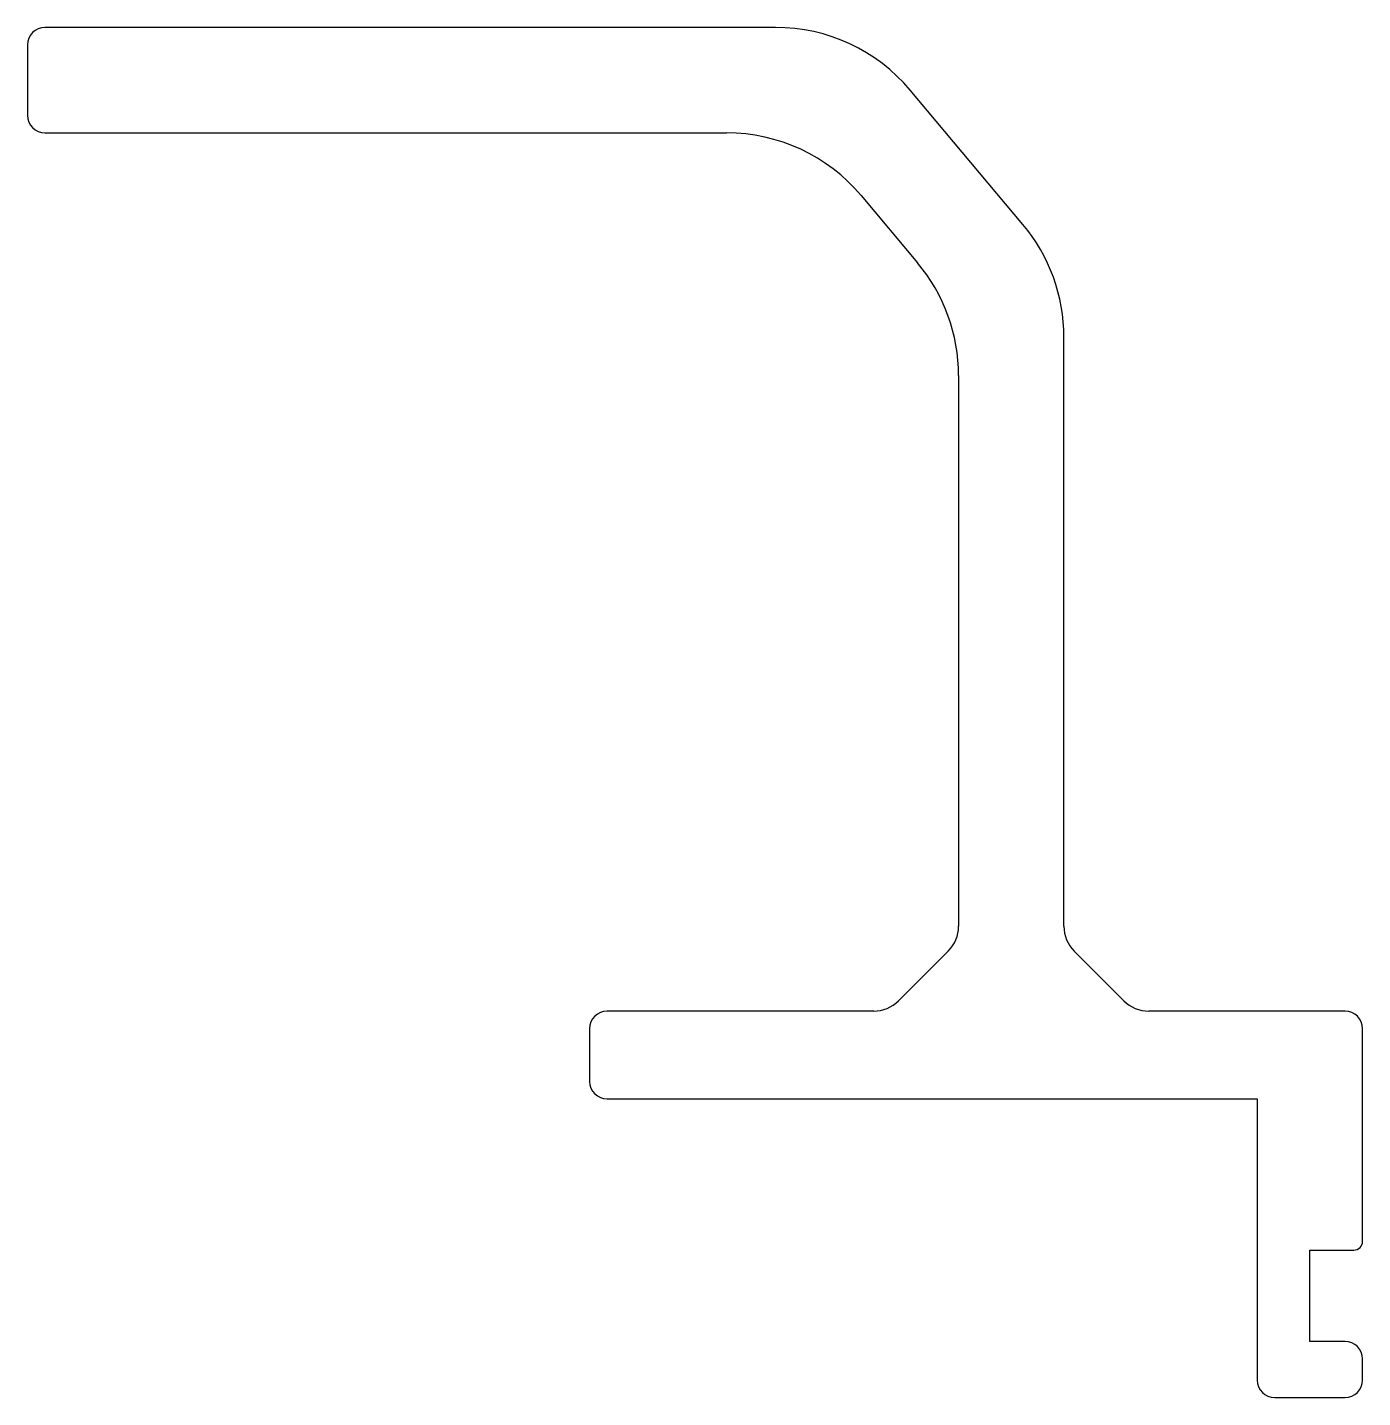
# Model space of a CAD drawing. Extents: x 2.9 to 40.9, y 1.4 to 40.4.
import ezdxf

# ---------------------------------------------------------------- set-up
doc = ezdxf.new("R2010")
doc.units = 0
doc.layers.get('0').update_dxf_attribs({"linetype": 'CONTINUOUS'})

msp = doc.modelspace()

# ---------------------------------------------------------------- linework, layer by layer
for p, q in [((24.235, 40.403), (3.441, 40.403)), ((2.941, 39.903), (2.941, 37.903)), ((31.271, 34.797), (28.066, 38.617)), ((3.441, 37.403), (22.836, 37.403)), ((26.667, 35.617), (28.271, 33.705)), ((32.441, 14.817), (32.441, 31.583)), ((29.441, 30.491), (29.441, 14.817)), ((29.148, 14.11), (27.733, 12.696)), ((34.148, 12.696), (32.733, 14.11)), ((27.026, 12.403), (19.441, 12.403)), ((40.441, 12.403), (34.855, 12.403)), ((18.941, 11.903), (18.941, 10.403)), ((40.941, 5.853), (40.941, 11.903)), ((19.441, 9.903), (37.941, 9.903)), ((37.941, 9.903), (37.941, 1.903)), ((39.441, 3.003), (39.441, 5.603)), ((39.441, 5.603), (40.691, 5.603)), ((40.441, 3.003), (39.441, 3.003)), ((40.941, 1.903), (40.941, 2.503)), ((38.441, 1.403), (40.441, 1.403))]:
    msp.add_line(p, q)
for centre, radius, start, end in [((3.441, 39.903), 0.5, 90, 180), ((24.235, 35.403), 5, 40, 90), ((3.441, 37.903), 0.5, 180, 270), ((22.836, 32.403), 5, 40, 90), ((27.441, 31.583), 5, 0, 40), ((24.441, 30.491), 5, 0, 40), ((28.441, 14.817), 1, 315, 0), ((33.441, 14.817), 1, 180, 225), ((27.026, 13.403), 1, 270, 315), ((34.855, 13.403), 1, 225, 270), ((19.441, 11.903), 0.5, 90, 180), ((40.441, 11.903), 0.5, 0, 90), ((19.441, 10.403), 0.5, 180, 270), ((40.691, 5.853), 0.25, 270, 0), ((40.441, 2.503), 0.5, 0, 90), ((38.441, 1.903), 0.5, 180, 270), ((40.441, 1.903), 0.5, 270, 0)]:
    msp.add_arc(centre, radius, start, end)

doc.saveas('drawing.dxf')
